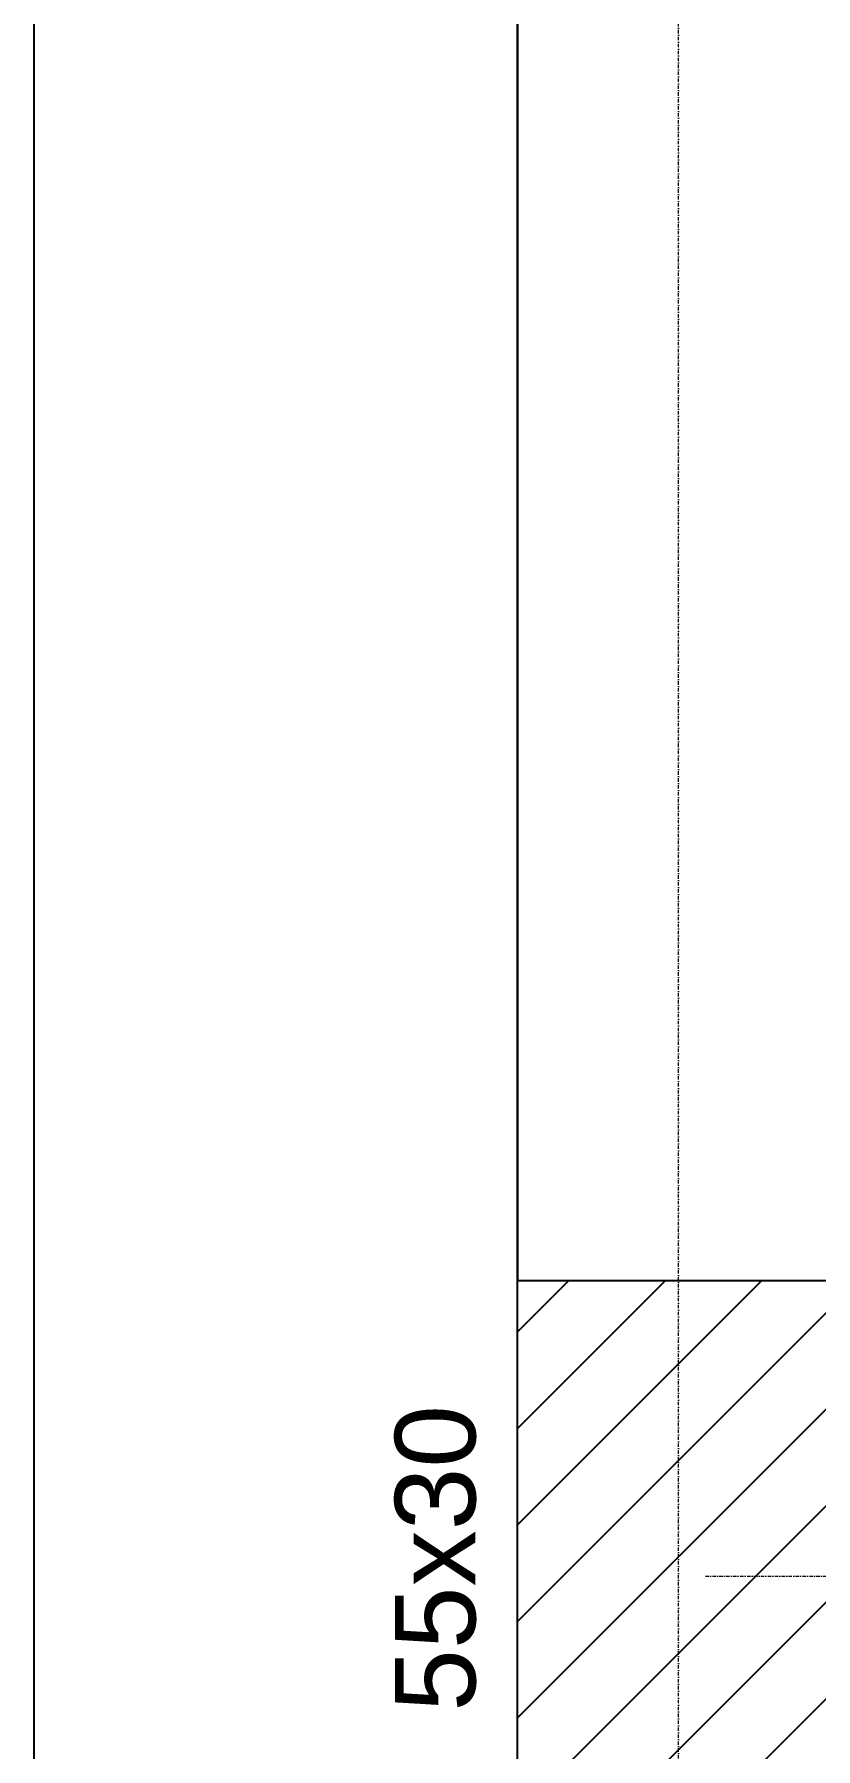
# Model space of a CAD drawing. Header units: millimetres. Extents: x -455371 to 117772, y -78417 to 116564.
# Drawn here: x -38839 to -38112, y 55412 to 57008 of the extents above; entities that cross this region are included whole.
import ezdxf

# ---------------------------------------------------------------- set-up
doc = ezdxf.new("R2010")
doc.units = ezdxf.units.MM
doc.linetypes.add('TRATTOPUNTO', pattern=[25.4, 12.7, -6.35, 0, -6.35])
for name, color, linetype, lineweight in [('Cls', 7, 'Continuous', 25), ('fili fissi tratteggiati', 210, 'TRATTOPUNTO', 18), ('Scritte', 7, 'Continuous', 15)]:
    doc.layers.add(name, color=color, linetype=linetype, lineweight=lineweight)
doc.layers.add('RETINI', color=253, linetype='Continuous')
doc.styles.get("Standard").update_dxf_attribs({"font": 'arial.ttf'})

msp = doc.modelspace()

# ---------------------------------------------------------------- hatches: boundary and pattern name
at = {"layer": 'RETINI'}
h = msp.add_hatch(dxfattribs=at)
h.set_pattern_fill('ANSI31', color=256, scale=20)
h.set_pattern_definition([(45, (65142.63, 5500), (-44.90128, 44.90128), [])])
h.paths.add_polyline_path([(-38089.5, 55572.5), (-38239.5, 55572.5), (-38239.5, 55297.5), (-38089.5, 55297.5)])
h.paths.add_polyline_path([(-38239.5, 55572.5), (-38239.5, 55847.5), (-38389.5, 55847.5), (-38389.5, 55297.5), (-38239.5, 55297.5)])
h.paths.add_polyline_path([(-38089.5, 55847.5), (-38239.5, 55847.5), (-38239.5, 55572.5), (-38089.5, 55572.5)])

# ---------------------------------------------------------------- linework, layer by layer
at = {"layer": 'Cls'}
for points in [[(-38839.5, 52822.5), (-38839.5, 60172.5), (-19889.5, 60172.5), (-19889.5, 52822.5)], [(-38389.5, 52822.5), (-38389.5, 59722.5), (-20339.5, 59722.5), (-20339.5, 52822.5)], [(-38389.5, 59422.5), (-38389.5, 55847.5)], [(-38389.5, 55297.5), (-38389.5, 55847.5), (-38089.5, 55847.5), (-38089.5, 55297.5), (-38389.5, 55297.5)]]:
    msp.add_lwpolyline(points, dxfattribs=at)
at = {"layer": 'fili fissi tratteggiati', "ltscale": 0.25}
msp.add_line((-38214.5, 55572.5), (-18339.5, 55572.5), dxfattribs=at)
msp.add_lwpolyline([(-38239.5, 52822.5), (-38239.5, 61222.5)], dxfattribs=at)

# ---------------------------------------------------------------- texts
at = {"layer": 'Scritte', "insert": (-38503.7, 55446.2), "char_height": 75, "attachment_point": 1, "rotation": 90}
msp.add_mtext_dynamic_manual_height_columns('\\pxt1;55x30', width=250.218, gutter_width=12.5, heights=[0], dxfattribs=at)

doc.saveas('drawing.dxf')
